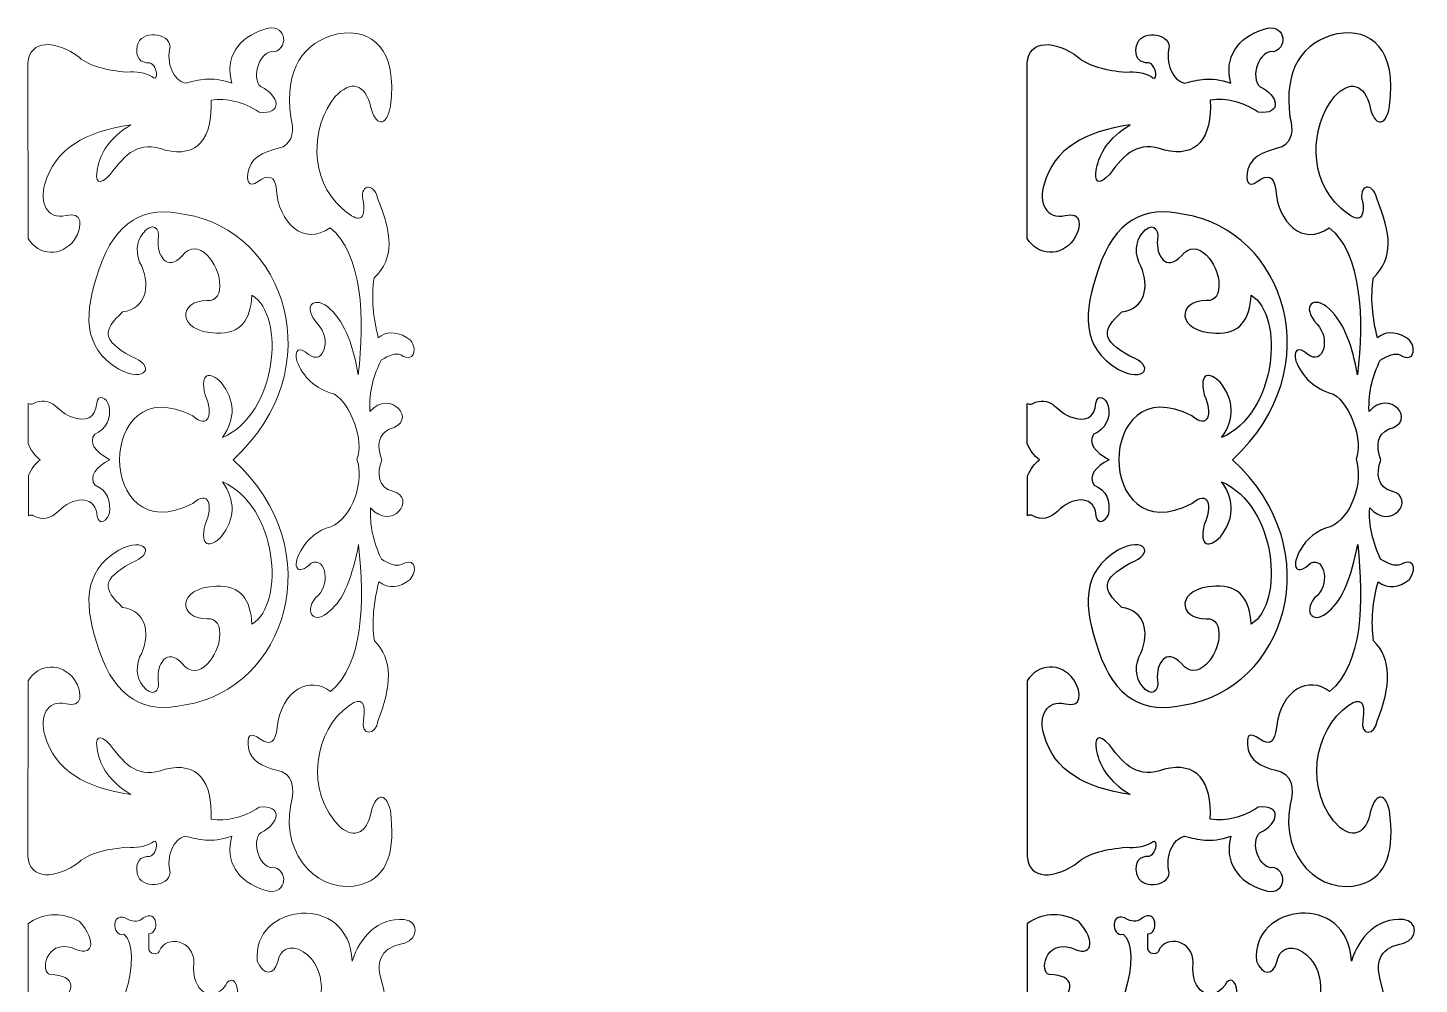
# Model space of a CAD drawing. Header units: centimetres. Extents: x -29 to 29, y -119 to 120.
# Drawn here: x -28.5 to 28, y 38.6 to 77.4 of the extents above; entities that cross this region are included whole.
import ezdxf

# ---------------------------------------------------------------- set-up
doc = ezdxf.new("R2010")
doc.units = ezdxf.units.CM
doc.header["$MEASUREMENT"] = 0
doc.layers.add('layer 1', color=7, linetype='Continuous')

msp = doc.modelspace()

# ---------------------------------------------------------------- linework, layer by layer
at = {"layer": 'layer 1', "color": 242, "lineweight": 9}
for points, knots in [([(-18.45885, 76.46914), (-17.80098, 76.65736), (-18.03392, 77.6938), (-18.84384, 77.38414), (-18.84384, 77.38414), (-19.94064, 77.05693), (-20.4729, 76.21651), (-20.18384, 75.19664), (-20.18384, 75.19664), (-21.08917, 75.49451), (-21.47884, 75.32164), (-22.06634, 75.20164), (-22.06634, 75.20164), (-22.53927, 75.295), (-22.86216, 76.00964), (-22.68634, 76.67414), (-22.68634, 76.67414), (-22.7243, 77.25194), (-23.87759, 77.37831), (-24.01884, 76.70664), (-24.01884, 76.70664), (-24.10751, 76.22853), (-23.9026, 76.01044), (-23.51134, 76.01914), (-23.51134, 76.01914), (-23.34639, 75.97734), (-23.22346, 75.72833), (-23.23759, 75.51164), (-23.23759, 75.51164), (-23.25145, 75.35532), (-23.32821, 75.38275), (-23.42259, 75.46164), (-23.42259, 75.46164), (-23.70388, 75.61969), (-24.04611, 75.67553), (-24.43884, 75.64664), (-24.43884, 75.64664), (-25.23274, 75.70946), (-25.96363, 75.88944), (-26.36884, 76.23914), (-26.36884, 76.23914), (-27.32911, 76.96353), (-28.37501, 76.97326), (-28.45884, 76.01164), (-28.45884, 76.01164), (-28.45884, 76.01164), (-28.45134, 68.90164), (-28.45134, 68.90164), (-28.45134, 68.90164), (-28.02242, 68.17796), (-27.09966, 68.13246), (-26.55884, 68.85164), (-26.55884, 68.85164), (-26.22038, 69.37841), (-26.23787, 70.02404), (-26.90884, 69.82414), (-26.90884, 69.82414), (-27.67244, 69.65134), (-28.00184, 70.341), (-27.76634, 71.10414), (-27.76634, 71.10414), (-27.37379, 72.52405), (-26.1207, 73.25019), (-24.27884, 73.50164), (-24.27884, 73.50164), (-25.1639, 72.96295), (-25.50973, 72.36445), (-25.63634, 71.74164), (-25.63634, 71.74164), (-25.75001, 71.17993), (-25.56358, 71.012), (-25.11634, 71.49164), (-25.11634, 71.49164), (-24.47287, 72.3535), (-23.96493, 72.86992), (-22.88634, 72.47914), (-22.88634, 72.47914), (-21.56991, 72.16284), (-20.95294, 72.95726), (-21.02134, 74.51164), (-21.02134, 74.51164), (-20.3627, 74.59422), (-19.73115, 74.44645), (-19.07634, 74.01914), (-19.07634, 74.01914), (-18.08532, 73.8976), (-18.25898, 74.71008), (-18.99385, 75.04414), (-18.99385, 75.04414), (-19.44596, 75.40571), (-19.01722, 76.58886), (-18.45885, 76.46914)], [0, 0, 0, 0, 0.04166667, 0.04166667, 0.04166667, 0.04166667, 0.08333333, 0.08333333, 0.08333333, 0.08333333, 0.125, 0.125, 0.125, 0.125, 0.16666667, 0.16666667, 0.16666667, 0.16666667, 0.20833333, 0.20833333, 0.20833333, 0.20833333, 0.25, 0.25, 0.25, 0.25, 0.29166667, 0.29166667, 0.29166667, 0.29166667, 0.33333333, 0.33333333, 0.33333333, 0.33333333, 0.375, 0.375, 0.375, 0.375, 0.41666667, 0.41666667, 0.41666667, 0.41666667, 0.45833333, 0.45833333, 0.45833333, 0.45833333, 0.5, 0.5, 0.5, 0.5, 0.54166667, 0.54166667, 0.54166667, 0.54166667, 0.58333333, 0.58333333, 0.58333333, 0.58333333, 0.625, 0.625, 0.625, 0.625, 0.66666667, 0.66666667, 0.66666667, 0.66666667, 0.70833333, 0.70833333, 0.70833333, 0.70833333, 0.75, 0.75, 0.75, 0.75, 0.79166667, 0.79166667, 0.79166667, 0.79166667, 0.83333333, 0.83333333, 0.83333333, 0.83333333, 0.875, 0.875, 0.875, 0.875, 0.91666667, 0.91666667, 0.91666667, 0.91666667, 1, 1, 1, 1]), ([(-14.53835, 74.20664), (-14.75205, 75.18695), (-15.37367, 75.33222), (-15.98334, 74.64914), (-15.98334, 74.64914), (-16.99071, 73.44459), (-17.04919, 71.28657), (-15.72084, 70.12914), (-15.72084, 70.12914), (-15.12961, 69.59272), (-14.74997, 69.49245), (-14.83585, 70.35164), (-14.83585, 70.35164), (-15.05919, 71.1074), (-14.41181, 71.19307), (-14.2721, 70.53289), (-14.2721, 70.53289), (-13.67448, 69.05714), (-13.57704, 68.10276), (-14.40584, 67.29664), (-14.40584, 67.29664), (-14.53354, 66.50364), (-14.43968, 65.66846), (-14.24085, 64.87164), (-14.24085, 64.87164), (-13.9347, 65.1102), (-13.5649, 65.15438), (-13.09084, 64.88164), (-13.09084, 64.88164), (-12.61682, 64.64321), (-12.69385, 63.76276), (-13.32835, 64.17914), (-13.32835, 64.17914), (-13.52513, 64.25536), (-13.79806, 64.16682), (-14.12834, 63.95414), (-14.12834, 63.95414), (-14.40443, 63.38649), (-14.62509, 62.72028), (-14.57835, 61.87164), (-14.57835, 61.87164), (-13.77425, 62.85073), (-12.54829, 61.46439), (-13.79834, 61.16164), (-13.79834, 61.16164), (-14.22522, 60.94579), (-14.32522, 60.52871), (-14.09834, 59.91039), (-14.09834, 59.91039), (-14.32141, 59.3686), (-14.22354, 58.76065), (-13.65585, 58.64914), (-13.65585, 58.64914), (-12.63009, 58.33828), (-13.71145, 57.01008), (-14.55335, 57.96414), (-14.55335, 57.96414), (-14.59926, 57.26876), (-14.43087, 56.5794), (-14.11584, 55.89414), (-14.11584, 55.89414), (-13.80807, 55.69281), (-13.52551, 55.58292), (-13.29835, 55.67414), (-13.29835, 55.67414), (-12.90805, 55.92462), (-12.54815, 55.65897), (-12.94334, 55.06414), (-12.94334, 55.06414), (-13.37293, 54.72844), (-13.79819, 54.6566), (-14.2171, 54.97039), (-14.2171, 54.97039), (-14.41872, 54.17507), (-14.5186, 53.37672), (-14.39459, 52.57164), (-14.39459, 52.57164), (-13.64324, 51.83196), (-13.69011, 50.7304), (-14.2571, 49.31539), (-14.2571, 49.31539), (-14.31515, 48.74444), (-14.96941, 48.68367), (-14.83585, 49.35914), (-14.83585, 49.35914), (-14.72551, 50.09568), (-14.91383, 50.29985), (-15.40085, 49.97163), (-15.40085, 49.97163), (-16.82942, 48.9894), (-17.27808, 46.45488), (-15.75584, 44.99414), (-15.75584, 44.99414), (-15.18599, 44.56469), (-14.70061, 44.77302), (-14.53084, 45.61914), (-14.53084, 45.61914), (-14.37753, 46.31739), (-13.94503, 46.52745), (-13.75084, 45.68913), (-13.75084, 45.68913), (-13.55112, 44.11375), (-13.8244, 42.99605), (-14.94085, 42.69414), (-14.94085, 42.69414), (-16.52218, 42.23444), (-18.20877, 43.77337), (-17.78584, 45.93413), (-17.78584, 45.93413), (-17.60493, 46.62008), (-17.70123, 47.20159), (-18.36835, 47.32664), (-18.36835, 47.32664), (-18.98971, 47.47135), (-19.38387, 47.73692), (-19.48835, 48.15663), (-19.48835, 48.15663), (-19.59233, 48.74594), (-19.45092, 48.91805), (-19.01335, 48.58664), (-19.01335, 48.58664), (-18.63319, 48.31802), (-18.39974, 48.45036), (-18.34335, 49.06664), (-18.34335, 49.06664), (-18.15201, 50.61261), (-17.01936, 51.17241), (-16.18334, 50.51414), (-16.18334, 50.51414), (-14.84029, 51.63632), (-14.7947, 54.10574), (-15.04084, 56.47664), (-15.04084, 56.47664), (-15.29007, 55.176), (-15.64151, 54.25442), (-16.2146, 53.77914), (-16.2146, 53.77914), (-16.81515, 53.21321), (-17.27359, 53.69546), (-16.79085, 54.31914), (-16.79085, 54.31914), (-16.14276, 54.76899), (-16.34656, 56.02016), (-16.96084, 55.72664), (-16.96084, 55.72664), (-17.50555, 55.18986), (-17.77444, 55.5461), (-17.38834, 56.22414), (-17.38834, 56.22414), (-17.11757, 56.73608), (-16.69913, 57.05152), (-16.15834, 57.20413), (-16.15834, 57.20413), (-15.29706, 57.557), (-14.79969, 59.03218), (-15.11084, 59.94414), (-15.11084, 59.94414), (-14.80231, 60.67979), (-15.33453, 62.15448), (-16.02085, 62.58414), (-16.02085, 62.58414), (-16.82453, 62.79624), (-17.28271, 63.2835), (-17.54706, 63.92508), (-17.54706, 63.92508), (-17.65972, 64.38518), (-17.45347, 64.53427), (-17.06956, 64.19258), (-17.06956, 64.19258), (-16.43911, 63.71559), (-16.12813, 64.83953), (-16.68834, 65.41414), (-16.68834, 65.41414), (-17.38173, 66.18637), (-16.81028, 66.62238), (-16.18585, 66.03164), (-16.18585, 66.03164), (-15.57212, 65.43541), (-15.25537, 64.52735), (-15.05584, 63.37164), (-15.05584, 63.37164), (-14.76911, 65.6268), (-14.89497, 68.30487), (-16.19834, 69.33414), (-16.19834, 69.33414), (-17.26937, 68.54903), (-18.28644, 69.55975), (-18.36835, 70.85414), (-18.36835, 70.85414), (-18.42907, 71.4742), (-18.71054, 71.50555), (-19.11585, 71.20664), (-19.11585, 71.20664), (-19.50006, 70.92351), (-19.6099, 71.22487), (-19.49835, 71.70664), (-19.49835, 71.70664), (-19.2987, 72.3601), (-18.62085, 72.44414), (-18.10334, 72.61414), (-18.10334, 72.61414), (-17.71201, 72.8493), (-17.64161, 73.27056), (-17.79084, 73.81914), (-17.79084, 73.81914), (-18.04761, 75.76216), (-17.29071, 76.87359), (-15.87584, 77.19914), (-15.87584, 77.19914), (-14.49492, 77.43605), (-13.44781, 76.58038), (-13.74584, 74.26414), (-13.74584, 74.26414), (-13.91747, 73.33232), (-14.37246, 73.50264), (-14.53835, 74.20664)], [0, 0, 0, 0, 0.01818182, 0.01818182, 0.01818182, 0.01818182, 0.03636364, 0.03636364, 0.03636364, 0.03636364, 0.05454545, 0.05454545, 0.05454545, 0.05454545, 0.07272727, 0.07272727, 0.07272727, 0.07272727, 0.09090909, 0.09090909, 0.09090909, 0.09090909, 0.10909091, 0.10909091, 0.10909091, 0.10909091, 0.12727273, 0.12727273, 0.12727273, 0.12727273, 0.14545455, 0.14545455, 0.14545455, 0.14545455, 0.16363636, 0.16363636, 0.16363636, 0.16363636, 0.18181818, 0.18181818, 0.18181818, 0.18181818, 0.2, 0.2, 0.2, 0.2, 0.21818182, 0.21818182, 0.21818182, 0.21818182, 0.23636364, 0.23636364, 0.23636364, 0.23636364, 0.25454545, 0.25454545, 0.25454545, 0.25454545, 0.27272727, 0.27272727, 0.27272727, 0.27272727, 0.29090909, 0.29090909, 0.29090909, 0.29090909, 0.30909091, 0.30909091, 0.30909091, 0.30909091, 0.32727273, 0.32727273, 0.32727273, 0.32727273, 0.34545455, 0.34545455, 0.34545455, 0.34545455, 0.36363636, 0.36363636, 0.36363636, 0.36363636, 0.38181818, 0.38181818, 0.38181818, 0.38181818, 0.4, 0.4, 0.4, 0.4, 0.41818182, 0.41818182, 0.41818182, 0.41818182, 0.43636364, 0.43636364, 0.43636364, 0.43636364, 0.45454545, 0.45454545, 0.45454545, 0.45454545, 0.47272727, 0.47272727, 0.47272727, 0.47272727, 0.49090909, 0.49090909, 0.49090909, 0.49090909, 0.50909091, 0.50909091, 0.50909091, 0.50909091, 0.52727273, 0.52727273, 0.52727273, 0.52727273, 0.54545455, 0.54545455, 0.54545455, 0.54545455, 0.56363636, 0.56363636, 0.56363636, 0.56363636, 0.58181818, 0.58181818, 0.58181818, 0.58181818, 0.6, 0.6, 0.6, 0.6, 0.61818182, 0.61818182, 0.61818182, 0.61818182, 0.63636364, 0.63636364, 0.63636364, 0.63636364, 0.65454545, 0.65454545, 0.65454545, 0.65454545, 0.67272727, 0.67272727, 0.67272727, 0.67272727, 0.69090909, 0.69090909, 0.69090909, 0.69090909, 0.70909091, 0.70909091, 0.70909091, 0.70909091, 0.72727273, 0.72727273, 0.72727273, 0.72727273, 0.74545455, 0.74545455, 0.74545455, 0.74545455, 0.76363636, 0.76363636, 0.76363636, 0.76363636, 0.78181818, 0.78181818, 0.78181818, 0.78181818, 0.8, 0.8, 0.8, 0.8, 0.81818182, 0.81818182, 0.81818182, 0.81818182, 0.83636364, 0.83636364, 0.83636364, 0.83636364, 0.85454545, 0.85454545, 0.85454545, 0.85454545, 0.87272727, 0.87272727, 0.87272727, 0.87272727, 0.89090909, 0.89090909, 0.89090909, 0.89090909, 0.90909091, 0.90909091, 0.90909091, 0.90909091, 0.92727273, 0.92727273, 0.92727273, 0.92727273, 0.94545455, 0.94545455, 0.94545455, 0.94545455, 0.96363636, 0.96363636, 0.96363636, 0.96363636, 1, 1, 1, 1]), ([(-21.76784, 61.69663), (-21.1104, 61.13026), (-20.9235, 61.78171), (-21.26534, 62.55413), (-21.26534, 62.55413), (-21.48891, 63.49813), (-21.06874, 63.48989), (-20.61284, 63.05664), (-20.61284, 63.05664), (-20.06115, 62.34383), (-20.00957, 61.60053), (-20.56159, 60.82039), (-20.56159, 60.82039), (-18.32964, 61.79557), (-17.99035, 65.75164), (-19.36534, 66.59414), (-19.36534, 66.59414), (-19.41003, 65.60667), (-19.83532, 65.01095), (-20.80155, 65.05098), (-20.80155, 65.05098), (-22.45433, 65.11216), (-22.35196, 66.39921), (-21.17659, 66.37414), (-21.17659, 66.37414), (-20.78922, 66.37508), (-20.63791, 66.63115), (-20.67784, 67.15343), (-20.67784, 67.15343), (-20.70694, 67.52041), (-20.88194, 67.87557), (-21.17784, 68.22092), (-21.17784, 68.22092), (-21.52827, 68.55286), (-21.86966, 68.59024), (-22.19784, 68.19718), (-22.19784, 68.19718), (-22.81588, 67.5153), (-23.23484, 68.22676), (-23.16784, 68.84665), (-23.16784, 68.84665), (-23.06317, 69.35967), (-23.44519, 69.57296), (-23.79034, 69.10414), (-23.79034, 69.10414), (-24.05739, 68.80293), (-24.11139, 68.21191), (-23.83534, 67.76915), (-23.83534, 67.76915), (-23.49424, 66.9092), (-23.65054, 66.07558), (-24.61534, 65.91413), (-24.61534, 65.91413), (-25.42585, 65.16287), (-25.46302, 64.78745), (-24.28534, 64.12164), (-24.28534, 64.12164), (-23.21824, 63.72694), (-23.67868, 63.0189), (-24.77284, 63.59913), (-24.77284, 63.59913), (-26.271, 64.49179), (-26.17106, 65.88484), (-25.56034, 67.65914), (-25.56034, 67.65914), (-24.91872, 69.61364), (-23.70866, 70.24215), (-22.07034, 69.87163), (-22.07034, 69.87163), (-18.04307, 69.22306), (-16.07715, 63.65508), (-20.12283, 59.92414), (-20.12283, 59.92414), (-16.07715, 56.1932), (-18.04307, 50.62522), (-22.07034, 49.97664), (-22.07034, 49.97664), (-23.70866, 49.60613), (-24.91872, 50.23464), (-25.56034, 52.18914), (-25.56034, 52.18914), (-26.17106, 53.96344), (-26.271, 55.35649), (-24.77284, 56.24914), (-24.77284, 56.24914), (-23.67868, 56.82939), (-23.21824, 56.12133), (-24.28534, 55.72664), (-24.28534, 55.72664), (-25.46302, 55.06082), (-25.42585, 54.68542), (-24.61534, 53.93414), (-24.61534, 53.93414), (-23.65054, 53.77269), (-23.49424, 52.93908), (-23.83534, 52.07914), (-23.83534, 52.07914), (-24.11139, 51.63637), (-24.05739, 51.04535), (-23.79034, 50.74414), (-23.79034, 50.74414), (-23.44519, 50.27531), (-23.06317, 50.48861), (-23.16784, 51.00164), (-23.16784, 51.00164), (-23.23484, 51.62151), (-22.81588, 52.33298), (-22.19784, 51.65111), (-22.19784, 51.65111), (-21.86966, 51.25805), (-21.52827, 51.29543), (-21.17784, 51.62736), (-21.17784, 51.62736), (-20.88194, 51.97271), (-20.70694, 52.32786), (-20.67784, 52.69486), (-20.67784, 52.69486), (-20.63791, 53.21714), (-20.78922, 53.47319), (-21.17659, 53.47414), (-21.17659, 53.47414), (-22.35196, 53.44908), (-22.45433, 54.73612), (-20.80155, 54.7973), (-20.80155, 54.7973), (-19.83532, 54.83733), (-19.41003, 54.24162), (-19.36534, 53.25414), (-19.36534, 53.25414), (-17.99035, 54.09664), (-18.32964, 58.05271), (-20.56159, 59.02789), (-20.56159, 59.02789), (-20.00957, 58.24776), (-20.06115, 57.50445), (-20.61284, 56.79164), (-20.61284, 56.79164), (-21.06874, 56.35838), (-21.48891, 56.35016), (-21.26534, 57.29414), (-21.26534, 57.29414), (-20.9235, 58.06657), (-21.1104, 58.71802), (-21.76784, 58.15164), (-21.76784, 58.15164), (-25.72148, 56.1018), (-25.72149, 63.7465), (-21.76784, 61.69663)], [0, 0, 0, 0, 0.02631579, 0.02631579, 0.02631579, 0.02631579, 0.05263158, 0.05263158, 0.05263158, 0.05263158, 0.07894737, 0.07894737, 0.07894737, 0.07894737, 0.10526316, 0.10526316, 0.10526316, 0.10526316, 0.13157895, 0.13157895, 0.13157895, 0.13157895, 0.15789474, 0.15789474, 0.15789474, 0.15789474, 0.18421053, 0.18421053, 0.18421053, 0.18421053, 0.21052632, 0.21052632, 0.21052632, 0.21052632, 0.23684211, 0.23684211, 0.23684211, 0.23684211, 0.26315789, 0.26315789, 0.26315789, 0.26315789, 0.28947368, 0.28947368, 0.28947368, 0.28947368, 0.31578947, 0.31578947, 0.31578947, 0.31578947, 0.34210526, 0.34210526, 0.34210526, 0.34210526, 0.36842105, 0.36842105, 0.36842105, 0.36842105, 0.39473684, 0.39473684, 0.39473684, 0.39473684, 0.42105263, 0.42105263, 0.42105263, 0.42105263, 0.44736842, 0.44736842, 0.44736842, 0.44736842, 0.47368421, 0.47368421, 0.47368421, 0.47368421, 0.5, 0.5, 0.5, 0.5, 0.52631579, 0.52631579, 0.52631579, 0.52631579, 0.55263158, 0.55263158, 0.55263158, 0.55263158, 0.57894737, 0.57894737, 0.57894737, 0.57894737, 0.60526316, 0.60526316, 0.60526316, 0.60526316, 0.63157895, 0.63157895, 0.63157895, 0.63157895, 0.65789474, 0.65789474, 0.65789474, 0.65789474, 0.68421053, 0.68421053, 0.68421053, 0.68421053, 0.71052632, 0.71052632, 0.71052632, 0.71052632, 0.73684211, 0.73684211, 0.73684211, 0.73684211, 0.76315789, 0.76315789, 0.76315789, 0.76315789, 0.78947368, 0.78947368, 0.78947368, 0.78947368, 0.81578947, 0.81578947, 0.81578947, 0.81578947, 0.84210526, 0.84210526, 0.84210526, 0.84210526, 0.86842105, 0.86842105, 0.86842105, 0.86842105, 0.89473684, 0.89473684, 0.89473684, 0.89473684, 0.92105263, 0.92105263, 0.92105263, 0.92105263, 0.94736842, 0.94736842, 0.94736842, 0.94736842, 1, 1, 1, 1]), ([(-25.13134, 59.92414), (-25.73736, 60.24729), (-25.99997, 60.61994), (-25.74384, 60.96414), (-25.74384, 60.96414), (-25.29344, 61.14388), (-25.05918, 61.60184), (-25.16134, 62.09664), (-25.16134, 62.09664), (-25.25808, 62.45295), (-25.60916, 62.6022), (-25.66134, 62.22164), (-25.66134, 62.22164), (-25.71594, 61.59852), (-26.08534, 61.42956), (-26.74134, 61.67414), (-26.74134, 61.67414), (-27.33084, 61.93997), (-27.48551, 62.55529), (-28.25634, 62.19414), (-28.25634, 62.19414), (-28.3205, 62.16168), (-28.38572, 62.17257), (-28.45134, 62.19914), (-28.45134, 62.19914), (-28.45134, 62.19914), (-28.45134, 60.57414), (-28.45134, 60.57414), (-28.45134, 60.57414), (-28.33872, 60.3213), (-28.18335, 60.07954), (-27.95384, 59.92414), (-27.95384, 59.92414), (-28.14848, 59.77096), (-28.31381, 59.56275), (-28.43634, 59.27414), (-28.43634, 59.27414), (-28.43634, 59.27414), (-28.43634, 57.64914), (-28.43634, 57.64914), (-28.43634, 57.64914), (-28.35856, 57.68331), (-28.28883, 57.68512), (-28.22884, 57.64789), (-28.22884, 57.64789), (-27.86881, 57.44522), (-27.53768, 57.53427), (-27.22634, 57.82289), (-27.22634, 57.82289), (-26.62929, 58.4223), (-25.79657, 58.48722), (-25.66259, 57.77164), (-25.66259, 57.77164), (-25.65364, 57.3335), (-25.37165, 57.25661), (-25.15884, 57.71164), (-25.15884, 57.71164), (-25.06619, 58.25348), (-25.23793, 58.6883), (-25.72884, 58.88414), (-25.72884, 58.88414), (-25.99, 59.23795), (-25.70336, 59.6262), (-25.13134, 59.92414)], [0, 0, 0, 0, 0.05882353, 0.05882353, 0.05882353, 0.05882353, 0.11764706, 0.11764706, 0.11764706, 0.11764706, 0.17647059, 0.17647059, 0.17647059, 0.17647059, 0.23529412, 0.23529412, 0.23529412, 0.23529412, 0.29411765, 0.29411765, 0.29411765, 0.29411765, 0.35294118, 0.35294118, 0.35294118, 0.35294118, 0.41176471, 0.41176471, 0.41176471, 0.41176471, 0.47058824, 0.47058824, 0.47058824, 0.47058824, 0.52941176, 0.52941176, 0.52941176, 0.52941176, 0.58823529, 0.58823529, 0.58823529, 0.58823529, 0.64705882, 0.64705882, 0.64705882, 0.64705882, 0.70588235, 0.70588235, 0.70588235, 0.70588235, 0.76470588, 0.76470588, 0.76470588, 0.76470588, 0.82352941, 0.82352941, 0.82352941, 0.82352941, 0.88235294, 0.88235294, 0.88235294, 0.88235294, 1, 1, 1, 1]), ([(-18.45885, 43.37914), (-17.80098, 43.19092), (-18.03392, 42.15448), (-18.84384, 42.46414), (-18.84384, 42.46414), (-19.94064, 42.79135), (-20.4729, 43.63177), (-20.18384, 44.65164), (-20.18384, 44.65164), (-21.08917, 44.35377), (-21.47884, 44.52664), (-22.06634, 44.64664), (-22.06634, 44.64664), (-22.53927, 44.55328), (-22.86216, 43.83864), (-22.68634, 43.17414), (-22.68634, 43.17414), (-22.7243, 42.59634), (-23.87759, 42.46997), (-24.01884, 43.14164), (-24.01884, 43.14164), (-24.10751, 43.61975), (-23.9026, 43.83784), (-23.51134, 43.82914), (-23.51134, 43.82914), (-23.34639, 43.87094), (-23.22346, 44.11995), (-23.23759, 44.33664), (-23.23759, 44.33664), (-23.25145, 44.49296), (-23.32821, 44.46553), (-23.42259, 44.38664), (-23.42259, 44.38664), (-23.70388, 44.22859), (-24.04611, 44.17275), (-24.43884, 44.20164), (-24.43884, 44.20164), (-25.23274, 44.13882), (-25.96363, 43.95884), (-26.36884, 43.60914), (-26.36884, 43.60914), (-27.32911, 42.88475), (-28.37501, 42.87502), (-28.45884, 43.83664), (-28.45884, 43.83664), (-28.45884, 43.83664), (-28.45134, 50.94664), (-28.45134, 50.94664), (-28.45134, 50.94664), (-28.02242, 51.67032), (-27.09966, 51.71582), (-26.55884, 50.99664), (-26.55884, 50.99664), (-26.22038, 50.46987), (-26.23787, 49.82424), (-26.90884, 50.02414), (-26.90884, 50.02414), (-27.67244, 50.19694), (-28.00184, 49.50728), (-27.76634, 48.74414), (-27.76634, 48.74414), (-27.37379, 47.32423), (-26.1207, 46.59809), (-24.27884, 46.34664), (-24.27884, 46.34664), (-25.1639, 46.88533), (-25.50973, 47.48383), (-25.63634, 48.10664), (-25.63634, 48.10664), (-25.75001, 48.66835), (-25.56358, 48.83628), (-25.11634, 48.35664), (-25.11634, 48.35664), (-24.47287, 47.49478), (-23.96493, 46.97836), (-22.88634, 47.36914), (-22.88634, 47.36914), (-21.56991, 47.68544), (-20.95294, 46.89102), (-21.02134, 45.33664), (-21.02134, 45.33664), (-20.3627, 45.25406), (-19.73115, 45.40183), (-19.07634, 45.82914), (-19.07634, 45.82914), (-18.08532, 45.95068), (-18.25898, 45.1382), (-18.99385, 44.80414), (-18.99385, 44.80414), (-19.44596, 44.44257), (-19.01722, 43.25942), (-18.45885, 43.37914)], [0, 0, 0, 0, 0.04166667, 0.04166667, 0.04166667, 0.04166667, 0.08333333, 0.08333333, 0.08333333, 0.08333333, 0.125, 0.125, 0.125, 0.125, 0.16666667, 0.16666667, 0.16666667, 0.16666667, 0.20833333, 0.20833333, 0.20833333, 0.20833333, 0.25, 0.25, 0.25, 0.25, 0.29166667, 0.29166667, 0.29166667, 0.29166667, 0.33333333, 0.33333333, 0.33333333, 0.33333333, 0.375, 0.375, 0.375, 0.375, 0.41666667, 0.41666667, 0.41666667, 0.41666667, 0.45833333, 0.45833333, 0.45833333, 0.45833333, 0.5, 0.5, 0.5, 0.5, 0.54166667, 0.54166667, 0.54166667, 0.54166667, 0.58333333, 0.58333333, 0.58333333, 0.58333333, 0.625, 0.625, 0.625, 0.625, 0.66666667, 0.66666667, 0.66666667, 0.66666667, 0.70833333, 0.70833333, 0.70833333, 0.70833333, 0.75, 0.75, 0.75, 0.75, 0.79166667, 0.79166667, 0.79166667, 0.79166667, 0.83333333, 0.83333333, 0.83333333, 0.83333333, 0.875, 0.875, 0.875, 0.875, 0.91666667, 0.91666667, 0.91666667, 0.91666667, 1, 1, 1, 1]), ([(-28.45134, 35.97164), (-28.45134, 35.97164), (-28.45134, 41.09914), (-28.45134, 41.09914), (-28.45134, 41.09914), (-27.85815, 41.51183), (-27.18702, 41.61048), (-26.37689, 41.20791), (-26.37689, 41.20791), (-25.61516, 40.36189), (-25.82767, 39.69459), (-26.65509, 40.12539), (-26.65509, 40.12539), (-27.75757, 40.45501), (-27.95357, 39.10016), (-27.55427, 39.04416), (-27.55427, 39.04416), (-26.45878, 39.00573), (-26.51377, 38.36687), (-27.27134, 37.78664), (-27.27134, 37.78664), (-28.10435, 37.22743), (-27.33082, 36.18346), (-26.34501, 36.32571), (-26.34501, 36.32571), (-24.55634, 36.53414), (-23.76178, 40.06278), (-24.56001, 40.67196), (-24.56001, 40.67196), (-25.05164, 40.54328), (-25.11015, 41.71798), (-24.38134, 41.26789), (-24.38134, 41.26789), (-24.14275, 41.16382), (-23.9387, 41.17932), (-23.77634, 41.33914), (-23.77634, 41.33914), (-23.19666, 41.73314), (-23.09463, 40.69804), (-23.55384, 40.68414), (-23.55384, 40.68414), (-23.55384, 40.68414), (-23.55078, 40.08768), (-23.55078, 40.08768), (-23.55078, 40.08768), (-23.52982, 39.87823), (-23.22163, 39.79705), (-23.13078, 39.97768), (-23.13078, 39.97768), (-22.82686, 40.71399), (-21.69041, 40.38885), (-21.72134, 39.51914), (-21.72134, 39.51914), (-21.84548, 38.30205), (-20.94718, 37.87387), (-20.43884, 38.59414), (-20.43884, 38.59414), (-20.25824, 38.97001), (-19.97158, 38.86083), (-19.93384, 38.29164), (-19.93384, 38.29164), (-19.90034, 37.50271), (-20.2906, 37.16979), (-20.93884, 37.04414), (-20.93884, 37.04414), (-20.04844, 35.73748), (-18.05399, 35.87444), (-17.09635, 36.99914), (-17.09635, 36.99914), (-16.35887, 37.7969), (-16.30896, 39.32846), (-17.28634, 39.96664), (-17.28634, 39.96664), (-17.81693, 40.29438), (-18.23694, 40.0638), (-18.31884, 39.55164), (-18.31884, 39.55164), (-18.47806, 38.98797), (-18.90026, 38.98595), (-19.14885, 39.58414), (-19.14885, 39.58414), (-19.38343, 41.94263), (-15.41307, 42.40312), (-15.29885, 39.58164), (-15.29885, 39.58164), (-14.97507, 40.57081), (-14.2713, 41.3317), (-13.18629, 41.27732), (-13.18629, 41.27732), (-12.59137, 41.21217), (-12.60585, 40.49617), (-13.1688, 40.30732), (-13.1688, 40.30732), (-14.08008, 40.15883), (-14.34713, 39.64007), (-14.12879, 38.84232), (-14.12879, 38.84232), (-13.36797, 36.50375), (-15.50492, 35.24878), (-16.61634, 36.61164), (-16.61634, 36.61164), (-17.369, 35.70779), (-18.44894, 35.26271), (-19.92384, 35.17914), (-19.92384, 35.17914), (-20.2201, 35.18679), (-20.21548, 34.98606), (-20.09134, 34.62914), (-20.09134, 34.62914), (-19.89462, 33.74448), (-19.29362, 34.104), (-19.61885, 31.84914), (-19.61885, 31.84914), (-19.72398, 31.38952), (-20.13472, 31.38417), (-20.18133, 31.74664), (-20.18133, 31.74664), (-20.25819, 32.22337), (-20.56467, 32.18275), (-20.78384, 31.77664), (-20.78384, 31.77664), (-21.16524, 31.27173), (-22.00543, 31.57624), (-22.35884, 32.31039), (-22.35884, 32.31039), (-22.516, 32.70103), (-22.40366, 32.90855), (-21.98134, 32.71414), (-21.98134, 32.71414), (-21.79854, 32.6704), (-21.62001, 32.30993), (-21.27884, 32.72414), (-21.27884, 32.72414), (-20.29045, 34.52953), (-21.44251, 37.20549), (-23.73134, 38.18664), (-23.73134, 38.18664), (-24.18786, 36.00298), (-26.29525, 35.03232), (-28.45134, 35.97164)], [0, 0, 0, 0, 0.02777778, 0.02777778, 0.02777778, 0.02777778, 0.05555556, 0.05555556, 0.05555556, 0.05555556, 0.08333333, 0.08333333, 0.08333333, 0.08333333, 0.11111111, 0.11111111, 0.11111111, 0.11111111, 0.13888889, 0.13888889, 0.13888889, 0.13888889, 0.16666667, 0.16666667, 0.16666667, 0.16666667, 0.19444444, 0.19444444, 0.19444444, 0.19444444, 0.22222222, 0.22222222, 0.22222222, 0.22222222, 0.25, 0.25, 0.25, 0.25, 0.27777778, 0.27777778, 0.27777778, 0.27777778, 0.30555556, 0.30555556, 0.30555556, 0.30555556, 0.33333333, 0.33333333, 0.33333333, 0.33333333, 0.36111111, 0.36111111, 0.36111111, 0.36111111, 0.38888889, 0.38888889, 0.38888889, 0.38888889, 0.41666667, 0.41666667, 0.41666667, 0.41666667, 0.44444444, 0.44444444, 0.44444444, 0.44444444, 0.47222222, 0.47222222, 0.47222222, 0.47222222, 0.5, 0.5, 0.5, 0.5, 0.52777778, 0.52777778, 0.52777778, 0.52777778, 0.55555556, 0.55555556, 0.55555556, 0.55555556, 0.58333333, 0.58333333, 0.58333333, 0.58333333, 0.61111111, 0.61111111, 0.61111111, 0.61111111, 0.63888889, 0.63888889, 0.63888889, 0.63888889, 0.66666667, 0.66666667, 0.66666667, 0.66666667, 0.69444444, 0.69444444, 0.69444444, 0.69444444, 0.72222222, 0.72222222, 0.72222222, 0.72222222, 0.75, 0.75, 0.75, 0.75, 0.77777778, 0.77777778, 0.77777778, 0.77777778, 0.80555556, 0.80555556, 0.80555556, 0.80555556, 0.83333333, 0.83333333, 0.83333333, 0.83333333, 0.86111111, 0.86111111, 0.86111111, 0.86111111, 0.88888889, 0.88888889, 0.88888889, 0.88888889, 0.91666667, 0.91666667, 0.91666667, 0.91666667, 0.94444444, 0.94444444, 0.94444444, 0.94444444, 1, 1, 1, 1])]:
    msp.add_open_spline(points, degree=3, knots=knots, dxfattribs=at)
at = {"layer": 'layer 1', "color": 177}
for points, knots in [([(22.08103, 76.46914), (22.7389, 76.65736), (22.50596, 77.6938), (21.69604, 77.38414), (21.69604, 77.38414), (20.59924, 77.05693), (20.06698, 76.21651), (20.35604, 75.19664), (20.35604, 75.19664), (19.45071, 75.49451), (19.06104, 75.32164), (18.47354, 75.20164), (18.47354, 75.20164), (18.00061, 75.295), (17.67772, 76.00964), (17.85354, 76.67414), (17.85354, 76.67414), (17.81558, 77.25194), (16.66229, 77.37831), (16.52104, 76.70664), (16.52104, 76.70664), (16.43237, 76.22853), (16.63728, 76.01044), (17.02854, 76.01914), (17.02854, 76.01914), (17.19349, 75.97734), (17.31642, 75.72833), (17.30229, 75.51164), (17.30229, 75.51164), (17.28843, 75.35532), (17.21167, 75.38275), (17.11729, 75.46164), (17.11729, 75.46164), (16.836, 75.61969), (16.49377, 75.67553), (16.10104, 75.64664), (16.10104, 75.64664), (15.30714, 75.70946), (14.57625, 75.88944), (14.17104, 76.23914), (14.17104, 76.23914), (13.21077, 76.96353), (12.16487, 76.97326), (12.08104, 76.01164), (12.08104, 76.01164), (12.08104, 76.01164), (12.08854, 68.90164), (12.08854, 68.90164), (12.08854, 68.90164), (12.51746, 68.17796), (13.44022, 68.13246), (13.98104, 68.85164), (13.98104, 68.85164), (14.3195, 69.37841), (14.30201, 70.02404), (13.63104, 69.82414), (13.63104, 69.82414), (12.86744, 69.65134), (12.53804, 70.341), (12.77354, 71.10414), (12.77354, 71.10414), (13.16609, 72.52405), (14.41918, 73.25019), (16.26104, 73.50164), (16.26104, 73.50164), (15.37598, 72.96295), (15.03015, 72.36445), (14.90354, 71.74164), (14.90354, 71.74164), (14.78987, 71.17993), (14.9763, 71.012), (15.42354, 71.49164), (15.42354, 71.49164), (16.06701, 72.3535), (16.57495, 72.86992), (17.65354, 72.47914), (17.65354, 72.47914), (18.96997, 72.16284), (19.58694, 72.95726), (19.51854, 74.51164), (19.51854, 74.51164), (20.17718, 74.59422), (20.80873, 74.44645), (21.46354, 74.01914), (21.46354, 74.01914), (22.45456, 73.8976), (22.2809, 74.71008), (21.54603, 75.04414), (21.54603, 75.04414), (21.09392, 75.40571), (21.52266, 76.58886), (22.08103, 76.46914)], [0, 0, 0, 0, 0.04166667, 0.04166667, 0.04166667, 0.04166667, 0.08333333, 0.08333333, 0.08333333, 0.08333333, 0.125, 0.125, 0.125, 0.125, 0.16666667, 0.16666667, 0.16666667, 0.16666667, 0.20833333, 0.20833333, 0.20833333, 0.20833333, 0.25, 0.25, 0.25, 0.25, 0.29166667, 0.29166667, 0.29166667, 0.29166667, 0.33333333, 0.33333333, 0.33333333, 0.33333333, 0.375, 0.375, 0.375, 0.375, 0.41666667, 0.41666667, 0.41666667, 0.41666667, 0.45833333, 0.45833333, 0.45833333, 0.45833333, 0.5, 0.5, 0.5, 0.5, 0.54166667, 0.54166667, 0.54166667, 0.54166667, 0.58333333, 0.58333333, 0.58333333, 0.58333333, 0.625, 0.625, 0.625, 0.625, 0.66666667, 0.66666667, 0.66666667, 0.66666667, 0.70833333, 0.70833333, 0.70833333, 0.70833333, 0.75, 0.75, 0.75, 0.75, 0.79166667, 0.79166667, 0.79166667, 0.79166667, 0.83333333, 0.83333333, 0.83333333, 0.83333333, 0.875, 0.875, 0.875, 0.875, 0.91666667, 0.91666667, 0.91666667, 0.91666667, 1, 1, 1, 1]), ([(26.00153, 74.20664), (25.78783, 75.18695), (25.16621, 75.33222), (24.55654, 74.64914), (24.55654, 74.64914), (23.54917, 73.44459), (23.49069, 71.28657), (24.81904, 70.12914), (24.81904, 70.12914), (25.41027, 69.59272), (25.78991, 69.49245), (25.70403, 70.35164), (25.70403, 70.35164), (25.48069, 71.1074), (26.12807, 71.19307), (26.26778, 70.53289), (26.26778, 70.53289), (26.8654, 69.05714), (26.96284, 68.10276), (26.13404, 67.29664), (26.13404, 67.29664), (26.00634, 66.50364), (26.1002, 65.66846), (26.29903, 64.87164), (26.29903, 64.87164), (26.60518, 65.1102), (26.97498, 65.15438), (27.44904, 64.88164), (27.44904, 64.88164), (27.92306, 64.64321), (27.84603, 63.76276), (27.21153, 64.17914), (27.21153, 64.17914), (27.01475, 64.25536), (26.74182, 64.16682), (26.41154, 63.95414), (26.41154, 63.95414), (26.13545, 63.38649), (25.91479, 62.72028), (25.96153, 61.87164), (25.96153, 61.87164), (26.76563, 62.85073), (27.99159, 61.46439), (26.74154, 61.16164), (26.74154, 61.16164), (26.31466, 60.94579), (26.21466, 60.52871), (26.44154, 59.91039), (26.44154, 59.91039), (26.21847, 59.3686), (26.31634, 58.76065), (26.88403, 58.64914), (26.88403, 58.64914), (27.90979, 58.33828), (26.82843, 57.01008), (25.98653, 57.96414), (25.98653, 57.96414), (25.94062, 57.26876), (26.10901, 56.5794), (26.42404, 55.89414), (26.42404, 55.89414), (26.73181, 55.69281), (27.01437, 55.58292), (27.24153, 55.67414), (27.24153, 55.67414), (27.63183, 55.92462), (27.99173, 55.65897), (27.59654, 55.06414), (27.59654, 55.06414), (27.16695, 54.72844), (26.74169, 54.6566), (26.32278, 54.97039), (26.32278, 54.97039), (26.12116, 54.17507), (26.02128, 53.37672), (26.14529, 52.57164), (26.14529, 52.57164), (26.89664, 51.83196), (26.84977, 50.7304), (26.28278, 49.31539), (26.28278, 49.31539), (26.22473, 48.74444), (25.57047, 48.68367), (25.70403, 49.35914), (25.70403, 49.35914), (25.81437, 50.09568), (25.62605, 50.29985), (25.13903, 49.97163), (25.13903, 49.97163), (23.71046, 48.9894), (23.2618, 46.45488), (24.78404, 44.99414), (24.78404, 44.99414), (25.35389, 44.56469), (25.83927, 44.77302), (26.00904, 45.61914), (26.00904, 45.61914), (26.16235, 46.31739), (26.59485, 46.52745), (26.78904, 45.68913), (26.78904, 45.68913), (26.98876, 44.11375), (26.71548, 42.99605), (25.59903, 42.69414), (25.59903, 42.69414), (24.0177, 42.23444), (22.33111, 43.77337), (22.75404, 45.93413), (22.75404, 45.93413), (22.93495, 46.62008), (22.83865, 47.20159), (22.17153, 47.32664), (22.17153, 47.32664), (21.55017, 47.47135), (21.15601, 47.73692), (21.05153, 48.15663), (21.05153, 48.15663), (20.94755, 48.74594), (21.08896, 48.91805), (21.52653, 48.58664), (21.52653, 48.58664), (21.90669, 48.31802), (22.14014, 48.45036), (22.19653, 49.06664), (22.19653, 49.06664), (22.38787, 50.61261), (23.52052, 51.17241), (24.35654, 50.51414), (24.35654, 50.51414), (25.69959, 51.63632), (25.74518, 54.10574), (25.49904, 56.47664), (25.49904, 56.47664), (25.24981, 55.176), (24.89837, 54.25442), (24.32528, 53.77914), (24.32528, 53.77914), (23.72473, 53.21321), (23.26629, 53.69546), (23.74903, 54.31914), (23.74903, 54.31914), (24.39712, 54.76899), (24.19332, 56.02016), (23.57904, 55.72664), (23.57904, 55.72664), (23.03433, 55.18986), (22.76544, 55.5461), (23.15154, 56.22414), (23.15154, 56.22414), (23.42231, 56.73608), (23.84075, 57.05152), (24.38154, 57.20413), (24.38154, 57.20413), (25.24282, 57.557), (25.74019, 59.03218), (25.42904, 59.94414), (25.42904, 59.94414), (25.73757, 60.67979), (25.20535, 62.15448), (24.51903, 62.58414), (24.51903, 62.58414), (23.71535, 62.79624), (23.25717, 63.2835), (22.99282, 63.92508), (22.99282, 63.92508), (22.88016, 64.38518), (23.08641, 64.53427), (23.47032, 64.19258), (23.47032, 64.19258), (24.10077, 63.71559), (24.41175, 64.83953), (23.85154, 65.41414), (23.85154, 65.41414), (23.15815, 66.18637), (23.7296, 66.62238), (24.35403, 66.03164), (24.35403, 66.03164), (24.96776, 65.43541), (25.28451, 64.52735), (25.48404, 63.37164), (25.48404, 63.37164), (25.77077, 65.6268), (25.64491, 68.30487), (24.34154, 69.33414), (24.34154, 69.33414), (23.27051, 68.54903), (22.25344, 69.55975), (22.17153, 70.85414), (22.17153, 70.85414), (22.11081, 71.4742), (21.82934, 71.50555), (21.42403, 71.20664), (21.42403, 71.20664), (21.03982, 70.92351), (20.92998, 71.22487), (21.04153, 71.70664), (21.04153, 71.70664), (21.24118, 72.3601), (21.91903, 72.44414), (22.43654, 72.61414), (22.43654, 72.61414), (22.82787, 72.8493), (22.89827, 73.27056), (22.74904, 73.81914), (22.74904, 73.81914), (22.49227, 75.76216), (23.24917, 76.87359), (24.66404, 77.19914), (24.66404, 77.19914), (26.04496, 77.43605), (27.09207, 76.58038), (26.79404, 74.26414), (26.79404, 74.26414), (26.62241, 73.33232), (26.16742, 73.50264), (26.00153, 74.20664)], [0, 0, 0, 0, 0.01818182, 0.01818182, 0.01818182, 0.01818182, 0.03636364, 0.03636364, 0.03636364, 0.03636364, 0.05454545, 0.05454545, 0.05454545, 0.05454545, 0.07272727, 0.07272727, 0.07272727, 0.07272727, 0.09090909, 0.09090909, 0.09090909, 0.09090909, 0.10909091, 0.10909091, 0.10909091, 0.10909091, 0.12727273, 0.12727273, 0.12727273, 0.12727273, 0.14545455, 0.14545455, 0.14545455, 0.14545455, 0.16363636, 0.16363636, 0.16363636, 0.16363636, 0.18181818, 0.18181818, 0.18181818, 0.18181818, 0.2, 0.2, 0.2, 0.2, 0.21818182, 0.21818182, 0.21818182, 0.21818182, 0.23636364, 0.23636364, 0.23636364, 0.23636364, 0.25454545, 0.25454545, 0.25454545, 0.25454545, 0.27272727, 0.27272727, 0.27272727, 0.27272727, 0.29090909, 0.29090909, 0.29090909, 0.29090909, 0.30909091, 0.30909091, 0.30909091, 0.30909091, 0.32727273, 0.32727273, 0.32727273, 0.32727273, 0.34545455, 0.34545455, 0.34545455, 0.34545455, 0.36363636, 0.36363636, 0.36363636, 0.36363636, 0.38181818, 0.38181818, 0.38181818, 0.38181818, 0.4, 0.4, 0.4, 0.4, 0.41818182, 0.41818182, 0.41818182, 0.41818182, 0.43636364, 0.43636364, 0.43636364, 0.43636364, 0.45454545, 0.45454545, 0.45454545, 0.45454545, 0.47272727, 0.47272727, 0.47272727, 0.47272727, 0.49090909, 0.49090909, 0.49090909, 0.49090909, 0.50909091, 0.50909091, 0.50909091, 0.50909091, 0.52727273, 0.52727273, 0.52727273, 0.52727273, 0.54545455, 0.54545455, 0.54545455, 0.54545455, 0.56363636, 0.56363636, 0.56363636, 0.56363636, 0.58181818, 0.58181818, 0.58181818, 0.58181818, 0.6, 0.6, 0.6, 0.6, 0.61818182, 0.61818182, 0.61818182, 0.61818182, 0.63636364, 0.63636364, 0.63636364, 0.63636364, 0.65454545, 0.65454545, 0.65454545, 0.65454545, 0.67272727, 0.67272727, 0.67272727, 0.67272727, 0.69090909, 0.69090909, 0.69090909, 0.69090909, 0.70909091, 0.70909091, 0.70909091, 0.70909091, 0.72727273, 0.72727273, 0.72727273, 0.72727273, 0.74545455, 0.74545455, 0.74545455, 0.74545455, 0.76363636, 0.76363636, 0.76363636, 0.76363636, 0.78181818, 0.78181818, 0.78181818, 0.78181818, 0.8, 0.8, 0.8, 0.8, 0.81818182, 0.81818182, 0.81818182, 0.81818182, 0.83636364, 0.83636364, 0.83636364, 0.83636364, 0.85454545, 0.85454545, 0.85454545, 0.85454545, 0.87272727, 0.87272727, 0.87272727, 0.87272727, 0.89090909, 0.89090909, 0.89090909, 0.89090909, 0.90909091, 0.90909091, 0.90909091, 0.90909091, 0.92727273, 0.92727273, 0.92727273, 0.92727273, 0.94545455, 0.94545455, 0.94545455, 0.94545455, 0.96363636, 0.96363636, 0.96363636, 0.96363636, 1, 1, 1, 1]), ([(18.77204, 61.69663), (19.42948, 61.13026), (19.61638, 61.78171), (19.27454, 62.55413), (19.27454, 62.55413), (19.05097, 63.49813), (19.47114, 63.48989), (19.92704, 63.05664), (19.92704, 63.05664), (20.47873, 62.34383), (20.53031, 61.60053), (19.97829, 60.82039), (19.97829, 60.82039), (22.21024, 61.79557), (22.54953, 65.75164), (21.17454, 66.59414), (21.17454, 66.59414), (21.12985, 65.60667), (20.70456, 65.01095), (19.73833, 65.05098), (19.73833, 65.05098), (18.08555, 65.11216), (18.18792, 66.39921), (19.36329, 66.37414), (19.36329, 66.37414), (19.75066, 66.37508), (19.90197, 66.63115), (19.86204, 67.15343), (19.86204, 67.15343), (19.83294, 67.52041), (19.65794, 67.87557), (19.36204, 68.22092), (19.36204, 68.22092), (19.01161, 68.55286), (18.67022, 68.59024), (18.34204, 68.19718), (18.34204, 68.19718), (17.724, 67.5153), (17.30504, 68.22676), (17.37204, 68.84665), (17.37204, 68.84665), (17.47671, 69.35967), (17.09469, 69.57296), (16.74954, 69.10414), (16.74954, 69.10414), (16.48249, 68.80293), (16.42849, 68.21191), (16.70454, 67.76915), (16.70454, 67.76915), (17.04564, 66.9092), (16.88934, 66.07558), (15.92454, 65.91413), (15.92454, 65.91413), (15.11403, 65.16287), (15.07686, 64.78745), (16.25454, 64.12164), (16.25454, 64.12164), (17.32164, 63.72694), (16.8612, 63.0189), (15.76704, 63.59913), (15.76704, 63.59913), (14.26888, 64.49179), (14.36882, 65.88484), (14.97954, 67.65914), (14.97954, 67.65914), (15.62116, 69.61364), (16.83122, 70.24215), (18.46954, 69.87163), (18.46954, 69.87163), (22.49681, 69.22306), (24.46273, 63.65508), (20.41705, 59.92414), (20.41705, 59.92414), (24.46273, 56.1932), (22.49681, 50.62522), (18.46954, 49.97664), (18.46954, 49.97664), (16.83122, 49.60613), (15.62116, 50.23464), (14.97954, 52.18914), (14.97954, 52.18914), (14.36882, 53.96344), (14.26888, 55.35649), (15.76704, 56.24914), (15.76704, 56.24914), (16.8612, 56.82939), (17.32164, 56.12133), (16.25454, 55.72664), (16.25454, 55.72664), (15.07686, 55.06082), (15.11403, 54.68542), (15.92454, 53.93414), (15.92454, 53.93414), (16.88934, 53.77269), (17.04564, 52.93908), (16.70454, 52.07914), (16.70454, 52.07914), (16.42849, 51.63637), (16.48249, 51.04535), (16.74954, 50.74414), (16.74954, 50.74414), (17.09469, 50.27531), (17.47671, 50.48861), (17.37204, 51.00164), (17.37204, 51.00164), (17.30504, 51.62151), (17.724, 52.33298), (18.34204, 51.65111), (18.34204, 51.65111), (18.67022, 51.25805), (19.01161, 51.29543), (19.36204, 51.62736), (19.36204, 51.62736), (19.65794, 51.97271), (19.83294, 52.32786), (19.86204, 52.69486), (19.86204, 52.69486), (19.90197, 53.21714), (19.75066, 53.47319), (19.36329, 53.47414), (19.36329, 53.47414), (18.18792, 53.44908), (18.08555, 54.73612), (19.73833, 54.7973), (19.73833, 54.7973), (20.70456, 54.83733), (21.12985, 54.24162), (21.17454, 53.25414), (21.17454, 53.25414), (22.54953, 54.09664), (22.21024, 58.05271), (19.97829, 59.02789), (19.97829, 59.02789), (20.53031, 58.24776), (20.47873, 57.50445), (19.92704, 56.79164), (19.92704, 56.79164), (19.47114, 56.35838), (19.05097, 56.35016), (19.27454, 57.29414), (19.27454, 57.29414), (19.61638, 58.06657), (19.42948, 58.71802), (18.77204, 58.15164), (18.77204, 58.15164), (14.8184, 56.1018), (14.81839, 63.7465), (18.77204, 61.69663)], [0, 0, 0, 0, 0.02631579, 0.02631579, 0.02631579, 0.02631579, 0.05263158, 0.05263158, 0.05263158, 0.05263158, 0.07894737, 0.07894737, 0.07894737, 0.07894737, 0.10526316, 0.10526316, 0.10526316, 0.10526316, 0.13157895, 0.13157895, 0.13157895, 0.13157895, 0.15789474, 0.15789474, 0.15789474, 0.15789474, 0.18421053, 0.18421053, 0.18421053, 0.18421053, 0.21052632, 0.21052632, 0.21052632, 0.21052632, 0.23684211, 0.23684211, 0.23684211, 0.23684211, 0.26315789, 0.26315789, 0.26315789, 0.26315789, 0.28947368, 0.28947368, 0.28947368, 0.28947368, 0.31578947, 0.31578947, 0.31578947, 0.31578947, 0.34210526, 0.34210526, 0.34210526, 0.34210526, 0.36842105, 0.36842105, 0.36842105, 0.36842105, 0.39473684, 0.39473684, 0.39473684, 0.39473684, 0.42105263, 0.42105263, 0.42105263, 0.42105263, 0.44736842, 0.44736842, 0.44736842, 0.44736842, 0.47368421, 0.47368421, 0.47368421, 0.47368421, 0.5, 0.5, 0.5, 0.5, 0.52631579, 0.52631579, 0.52631579, 0.52631579, 0.55263158, 0.55263158, 0.55263158, 0.55263158, 0.57894737, 0.57894737, 0.57894737, 0.57894737, 0.60526316, 0.60526316, 0.60526316, 0.60526316, 0.63157895, 0.63157895, 0.63157895, 0.63157895, 0.65789474, 0.65789474, 0.65789474, 0.65789474, 0.68421053, 0.68421053, 0.68421053, 0.68421053, 0.71052632, 0.71052632, 0.71052632, 0.71052632, 0.73684211, 0.73684211, 0.73684211, 0.73684211, 0.76315789, 0.76315789, 0.76315789, 0.76315789, 0.78947368, 0.78947368, 0.78947368, 0.78947368, 0.81578947, 0.81578947, 0.81578947, 0.81578947, 0.84210526, 0.84210526, 0.84210526, 0.84210526, 0.86842105, 0.86842105, 0.86842105, 0.86842105, 0.89473684, 0.89473684, 0.89473684, 0.89473684, 0.92105263, 0.92105263, 0.92105263, 0.92105263, 0.94736842, 0.94736842, 0.94736842, 0.94736842, 1, 1, 1, 1]), ([(15.40854, 59.92414), (14.80252, 60.24729), (14.53991, 60.61994), (14.79604, 60.96414), (14.79604, 60.96414), (15.24644, 61.14388), (15.4807, 61.60184), (15.37854, 62.09664), (15.37854, 62.09664), (15.2818, 62.45295), (14.93072, 62.6022), (14.87854, 62.22164), (14.87854, 62.22164), (14.82394, 61.59852), (14.45454, 61.42956), (13.79854, 61.67414), (13.79854, 61.67414), (13.20904, 61.93997), (13.05437, 62.55529), (12.28354, 62.19414), (12.28354, 62.19414), (12.21938, 62.16168), (12.15416, 62.17257), (12.08854, 62.19914), (12.08854, 62.19914), (12.08854, 62.19914), (12.08854, 60.57414), (12.08854, 60.57414), (12.08854, 60.57414), (12.20116, 60.3213), (12.35653, 60.07954), (12.58604, 59.92414), (12.58604, 59.92414), (12.3914, 59.77096), (12.22607, 59.56275), (12.10354, 59.27414), (12.10354, 59.27414), (12.10354, 59.27414), (12.10354, 57.64914), (12.10354, 57.64914), (12.10354, 57.64914), (12.18132, 57.68331), (12.25105, 57.68512), (12.31104, 57.64789), (12.31104, 57.64789), (12.67107, 57.44522), (13.0022, 57.53427), (13.31354, 57.82289), (13.31354, 57.82289), (13.91059, 58.4223), (14.74331, 58.48722), (14.87729, 57.77164), (14.87729, 57.77164), (14.88624, 57.3335), (15.16823, 57.25661), (15.38104, 57.71164), (15.38104, 57.71164), (15.47369, 58.25348), (15.30195, 58.6883), (14.81104, 58.88414), (14.81104, 58.88414), (14.54988, 59.23795), (14.83652, 59.6262), (15.40854, 59.92414)], [0, 0, 0, 0, 0.05882353, 0.05882353, 0.05882353, 0.05882353, 0.11764706, 0.11764706, 0.11764706, 0.11764706, 0.17647059, 0.17647059, 0.17647059, 0.17647059, 0.23529412, 0.23529412, 0.23529412, 0.23529412, 0.29411765, 0.29411765, 0.29411765, 0.29411765, 0.35294118, 0.35294118, 0.35294118, 0.35294118, 0.41176471, 0.41176471, 0.41176471, 0.41176471, 0.47058824, 0.47058824, 0.47058824, 0.47058824, 0.52941176, 0.52941176, 0.52941176, 0.52941176, 0.58823529, 0.58823529, 0.58823529, 0.58823529, 0.64705882, 0.64705882, 0.64705882, 0.64705882, 0.70588235, 0.70588235, 0.70588235, 0.70588235, 0.76470588, 0.76470588, 0.76470588, 0.76470588, 0.82352941, 0.82352941, 0.82352941, 0.82352941, 0.88235294, 0.88235294, 0.88235294, 0.88235294, 1, 1, 1, 1]), ([(22.08103, 43.37914), (22.7389, 43.19092), (22.50596, 42.15448), (21.69604, 42.46414), (21.69604, 42.46414), (20.59924, 42.79135), (20.06698, 43.63177), (20.35604, 44.65164), (20.35604, 44.65164), (19.45071, 44.35377), (19.06104, 44.52664), (18.47354, 44.64664), (18.47354, 44.64664), (18.00061, 44.55328), (17.67772, 43.83864), (17.85354, 43.17414), (17.85354, 43.17414), (17.81558, 42.59634), (16.66229, 42.46997), (16.52104, 43.14164), (16.52104, 43.14164), (16.43237, 43.61975), (16.63728, 43.83784), (17.02854, 43.82914), (17.02854, 43.82914), (17.19349, 43.87094), (17.31642, 44.11995), (17.30229, 44.33664), (17.30229, 44.33664), (17.28843, 44.49296), (17.21167, 44.46553), (17.11729, 44.38664), (17.11729, 44.38664), (16.836, 44.22859), (16.49377, 44.17275), (16.10104, 44.20164), (16.10104, 44.20164), (15.30714, 44.13882), (14.57625, 43.95884), (14.17104, 43.60914), (14.17104, 43.60914), (13.21077, 42.88475), (12.16487, 42.87502), (12.08104, 43.83664), (12.08104, 43.83664), (12.08104, 43.83664), (12.08854, 50.94664), (12.08854, 50.94664), (12.08854, 50.94664), (12.51746, 51.67032), (13.44022, 51.71582), (13.98104, 50.99664), (13.98104, 50.99664), (14.3195, 50.46987), (14.30201, 49.82424), (13.63104, 50.02414), (13.63104, 50.02414), (12.86744, 50.19694), (12.53804, 49.50728), (12.77354, 48.74414), (12.77354, 48.74414), (13.16609, 47.32423), (14.41918, 46.59809), (16.26104, 46.34664), (16.26104, 46.34664), (15.37598, 46.88533), (15.03015, 47.48383), (14.90354, 48.10664), (14.90354, 48.10664), (14.78987, 48.66835), (14.9763, 48.83628), (15.42354, 48.35664), (15.42354, 48.35664), (16.06701, 47.49478), (16.57495, 46.97836), (17.65354, 47.36914), (17.65354, 47.36914), (18.96997, 47.68544), (19.58694, 46.89102), (19.51854, 45.33664), (19.51854, 45.33664), (20.17718, 45.25406), (20.80873, 45.40183), (21.46354, 45.82914), (21.46354, 45.82914), (22.45456, 45.95068), (22.2809, 45.1382), (21.54603, 44.80414), (21.54603, 44.80414), (21.09392, 44.44257), (21.52266, 43.25942), (22.08103, 43.37914)], [0, 0, 0, 0, 0.04166667, 0.04166667, 0.04166667, 0.04166667, 0.08333333, 0.08333333, 0.08333333, 0.08333333, 0.125, 0.125, 0.125, 0.125, 0.16666667, 0.16666667, 0.16666667, 0.16666667, 0.20833333, 0.20833333, 0.20833333, 0.20833333, 0.25, 0.25, 0.25, 0.25, 0.29166667, 0.29166667, 0.29166667, 0.29166667, 0.33333333, 0.33333333, 0.33333333, 0.33333333, 0.375, 0.375, 0.375, 0.375, 0.41666667, 0.41666667, 0.41666667, 0.41666667, 0.45833333, 0.45833333, 0.45833333, 0.45833333, 0.5, 0.5, 0.5, 0.5, 0.54166667, 0.54166667, 0.54166667, 0.54166667, 0.58333333, 0.58333333, 0.58333333, 0.58333333, 0.625, 0.625, 0.625, 0.625, 0.66666667, 0.66666667, 0.66666667, 0.66666667, 0.70833333, 0.70833333, 0.70833333, 0.70833333, 0.75, 0.75, 0.75, 0.75, 0.79166667, 0.79166667, 0.79166667, 0.79166667, 0.83333333, 0.83333333, 0.83333333, 0.83333333, 0.875, 0.875, 0.875, 0.875, 0.91666667, 0.91666667, 0.91666667, 0.91666667, 1, 1, 1, 1]), ([(12.08854, 35.97164), (12.08854, 35.97164), (12.08854, 41.09914), (12.08854, 41.09914), (12.08854, 41.09914), (12.68173, 41.51183), (13.35286, 41.61048), (14.16299, 41.20791), (14.16299, 41.20791), (14.92472, 40.36189), (14.71221, 39.69459), (13.88479, 40.12539), (13.88479, 40.12539), (12.78231, 40.45501), (12.58631, 39.10016), (12.98561, 39.04416), (12.98561, 39.04416), (14.0811, 39.00573), (14.02611, 38.36687), (13.26854, 37.78664), (13.26854, 37.78664), (12.43553, 37.22743), (13.20906, 36.18346), (14.19487, 36.32571), (14.19487, 36.32571), (15.98354, 36.53414), (16.7781, 40.06278), (15.97987, 40.67196), (15.97987, 40.67196), (15.48824, 40.54328), (15.42973, 41.71798), (16.15854, 41.26789), (16.15854, 41.26789), (16.39713, 41.16382), (16.60118, 41.17932), (16.76354, 41.33914), (16.76354, 41.33914), (17.34322, 41.73314), (17.44525, 40.69804), (16.98604, 40.68414), (16.98604, 40.68414), (16.98604, 40.68414), (16.9891, 40.08768), (16.9891, 40.08768), (16.9891, 40.08768), (17.01006, 39.87823), (17.31825, 39.79705), (17.4091, 39.97768), (17.4091, 39.97768), (17.71302, 40.71399), (18.84947, 40.38885), (18.81854, 39.51914), (18.81854, 39.51914), (18.6944, 38.30205), (19.5927, 37.87387), (20.10104, 38.59414), (20.10104, 38.59414), (20.28164, 38.97001), (20.5683, 38.86083), (20.60604, 38.29164), (20.60604, 38.29164), (20.63954, 37.50271), (20.24928, 37.16979), (19.60104, 37.04414), (19.60104, 37.04414), (20.49144, 35.73748), (22.48589, 35.87444), (23.44353, 36.99914), (23.44353, 36.99914), (24.18101, 37.7969), (24.23092, 39.32846), (23.25354, 39.96664), (23.25354, 39.96664), (22.72295, 40.29438), (22.30294, 40.0638), (22.22104, 39.55164), (22.22104, 39.55164), (22.06182, 38.98797), (21.63962, 38.98595), (21.39103, 39.58414), (21.39103, 39.58414), (21.15645, 41.94263), (25.12681, 42.40312), (25.24103, 39.58164), (25.24103, 39.58164), (25.56481, 40.57081), (26.26858, 41.3317), (27.35359, 41.27732), (27.35359, 41.27732), (27.94851, 41.21217), (27.93403, 40.49617), (27.37108, 40.30732), (27.37108, 40.30732), (26.4598, 40.15883), (26.19275, 39.64007), (26.41109, 38.84232), (26.41109, 38.84232), (27.17191, 36.50375), (25.03496, 35.24878), (23.92354, 36.61164), (23.92354, 36.61164), (23.17088, 35.70779), (22.09094, 35.26271), (20.61604, 35.17914), (20.61604, 35.17914), (20.31978, 35.18679), (20.3244, 34.98606), (20.44854, 34.62914), (20.44854, 34.62914), (20.64526, 33.74448), (21.24626, 34.104), (20.92103, 31.84914), (20.92103, 31.84914), (20.8159, 31.38952), (20.40516, 31.38417), (20.35855, 31.74664), (20.35855, 31.74664), (20.28169, 32.22337), (19.97521, 32.18275), (19.75604, 31.77664), (19.75604, 31.77664), (19.37464, 31.27173), (18.53445, 31.57624), (18.18104, 32.31039), (18.18104, 32.31039), (18.02388, 32.70103), (18.13622, 32.90855), (18.55854, 32.71414), (18.55854, 32.71414), (18.74134, 32.6704), (18.91987, 32.30993), (19.26104, 32.72414), (19.26104, 32.72414), (20.24943, 34.52953), (19.09737, 37.20549), (16.80854, 38.18664), (16.80854, 38.18664), (16.35202, 36.00298), (14.24463, 35.03232), (12.08854, 35.97164)], [0, 0, 0, 0, 0.02777778, 0.02777778, 0.02777778, 0.02777778, 0.05555556, 0.05555556, 0.05555556, 0.05555556, 0.08333333, 0.08333333, 0.08333333, 0.08333333, 0.11111111, 0.11111111, 0.11111111, 0.11111111, 0.13888889, 0.13888889, 0.13888889, 0.13888889, 0.16666667, 0.16666667, 0.16666667, 0.16666667, 0.19444444, 0.19444444, 0.19444444, 0.19444444, 0.22222222, 0.22222222, 0.22222222, 0.22222222, 0.25, 0.25, 0.25, 0.25, 0.27777778, 0.27777778, 0.27777778, 0.27777778, 0.30555556, 0.30555556, 0.30555556, 0.30555556, 0.33333333, 0.33333333, 0.33333333, 0.33333333, 0.36111111, 0.36111111, 0.36111111, 0.36111111, 0.38888889, 0.38888889, 0.38888889, 0.38888889, 0.41666667, 0.41666667, 0.41666667, 0.41666667, 0.44444444, 0.44444444, 0.44444444, 0.44444444, 0.47222222, 0.47222222, 0.47222222, 0.47222222, 0.5, 0.5, 0.5, 0.5, 0.52777778, 0.52777778, 0.52777778, 0.52777778, 0.55555556, 0.55555556, 0.55555556, 0.55555556, 0.58333333, 0.58333333, 0.58333333, 0.58333333, 0.61111111, 0.61111111, 0.61111111, 0.61111111, 0.63888889, 0.63888889, 0.63888889, 0.63888889, 0.66666667, 0.66666667, 0.66666667, 0.66666667, 0.69444444, 0.69444444, 0.69444444, 0.69444444, 0.72222222, 0.72222222, 0.72222222, 0.72222222, 0.75, 0.75, 0.75, 0.75, 0.77777778, 0.77777778, 0.77777778, 0.77777778, 0.80555556, 0.80555556, 0.80555556, 0.80555556, 0.83333333, 0.83333333, 0.83333333, 0.83333333, 0.86111111, 0.86111111, 0.86111111, 0.86111111, 0.88888889, 0.88888889, 0.88888889, 0.88888889, 0.91666667, 0.91666667, 0.91666667, 0.91666667, 0.94444444, 0.94444444, 0.94444444, 0.94444444, 1, 1, 1, 1])]:
    msp.add_open_spline(points, degree=3, knots=knots, dxfattribs=at)

doc.saveas('drawing.dxf')
